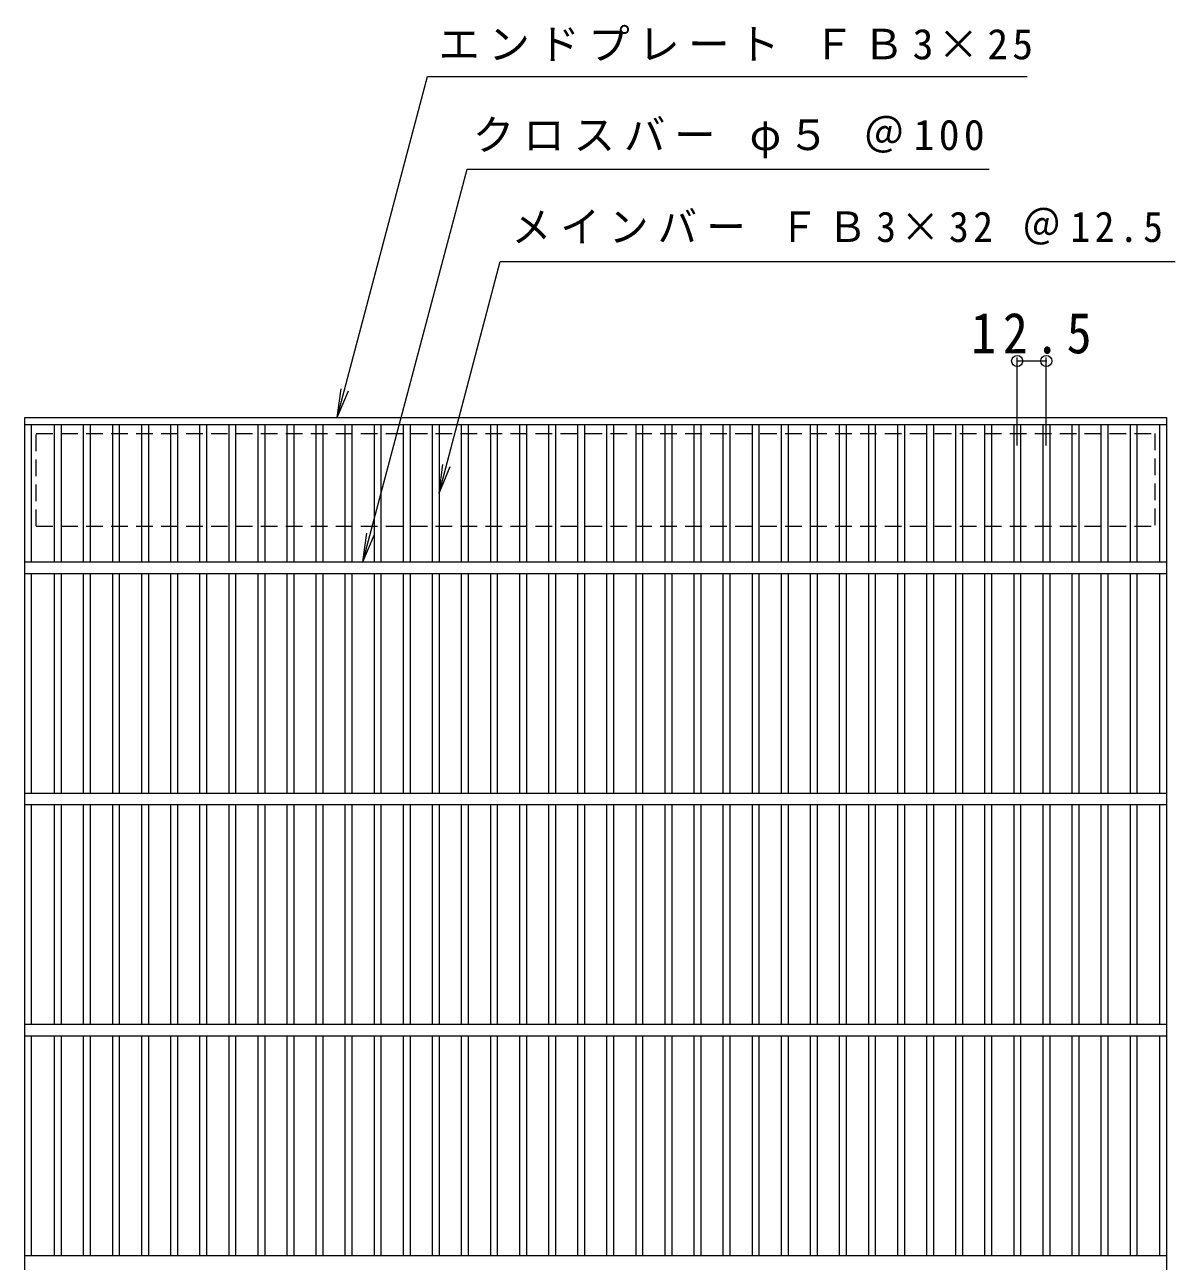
# Model space of a CAD drawing. Units: millimetres, scale not verified. Extents: x -585 to 1042, y -826 to 760.
# Drawn here: x -582 to -85, y 225 to 760 of the extents above; entities that cross this region are included whole.
import ezdxf

# ---------------------------------------------------------------- set-up
doc = ezdxf.new("R2010")
doc.units = ezdxf.units.MM
doc.header["$LTSCALE"] = 6
doc.header["$PDMODE"] = 32
doc.header["$PDSIZE"] = 4.8
doc.linetypes.add('DASHED1', pattern=[1.8, 1.2, -0.6])
for name, color, linetype, lineweight in [('A-1_ピット', 2, 'Continuous', 9), ('A-2_蓋', 3, 'Continuous', 9), ('A-4_寸法', 7, 'Continuous', 9)]:
    doc.layers.add(name, color=color, linetype=linetype, lineweight=lineweight)
doc.styles.add('ＭＳ ゴシック', font='')
doc.styles.get('ＭＳ ゴシック').set_extended_font_data('MS Gothic')

msp = doc.modelspace()

# ---------------------------------------------------------------- linework, layer by layer
at = {"layer": 'A-1_ピット', "linetype": 'DASHED1'}
for q in [(-577.432, 582.998), (-93.432, 542.997)]:
    msp.add_line((-577.432, 542.997), q, dxfattribs=at)
msp.add_lwpolyline([(-577.432, 582.998), (-93.432, 582.998), (-93.432, 542.997)], dxfattribs=at)
at = {"layer": 'A-2_蓋'}
for p, q in [((-582.432, 589.997), (-88.432, 589.997)), ((-582.432, -240.003), (-582.432, 589.997)), ((-88.432, 589.997), (-88.432, -240.003)), ((-582.432, 586.998), (-88.432, 586.998)), ((-579.431, 527.497), (-579.431, 586.998)), ((-569.672, 586.998), (-569.672, 527.497)), ((-566.671, 586.998), (-566.671, 527.497)), ((-557.092, 586.998), (-557.092, 527.497)), ((-554.092, 586.998), (-554.092, 527.497)), ((-544.512, 586.998), (-544.512, 527.497)), ((-541.512, 586.998), (-541.512, 527.497)), ((-531.931, 586.998), (-531.931, 527.497)), ((-528.932, 586.998), (-528.932, 527.497)), ((-519.351, 586.998), (-519.351, 527.497)), ((-516.352, 586.998), (-516.352, 527.497)), ((-506.772, 586.998), (-506.772, 527.497)), ((-503.772, 586.998), (-503.772, 527.497)), ((-494.191, 586.998), (-494.191, 527.497)), ((-491.191, 586.998), (-491.191, 527.497)), ((-481.611, 586.998), (-481.611, 527.497)), ((-478.611, 586.998), (-478.611, 527.497)), ((-469.031, 586.998), (-469.031, 527.497)), ((-466.031, 586.998), (-466.031, 527.497)), ((-456.451, 586.998), (-456.451, 527.497)), ((-453.451, 586.998), (-453.451, 527.497)), ((-443.872, 586.998), (-443.872, 527.497)), ((-440.871, 586.998), (-440.871, 527.497)), ((-431.292, 586.998), (-431.292, 527.497)), ((-428.291, 586.998), (-428.291, 527.497)), ((-418.712, 586.998), (-418.712, 527.497)), ((-415.711, 586.998), (-415.711, 527.497)), ((-406.132, 586.998), (-406.132, 527.497)), ((-403.131, 586.998), (-403.131, 527.497)), ((-393.551, 586.998), (-393.551, 527.497)), ((-390.551, 586.998), (-390.551, 527.497)), ((-380.971, 586.998), (-380.971, 527.497)), ((-377.971, 586.998), (-377.971, 527.497)), ((-368.391, 586.998), (-368.391, 527.497)), ((-365.391, 586.998), (-365.391, 527.497)), ((-355.811, 586.998), (-355.811, 527.497)), ((-352.811, 586.998), (-352.811, 527.497)), ((-343.231, 586.998), (-343.231, 527.497)), ((-340.231, 586.998), (-340.231, 527.497)), ((-330.651, 586.998), (-330.651, 527.497)), ((-327.651, 586.998), (-327.651, 527.497)), ((-318.072, 586.998), (-318.072, 527.497)), ((-315.071, 586.998), (-315.071, 527.497)), ((-305.492, 586.998), (-305.492, 527.497)), ((-302.491, 586.998), (-302.491, 527.497)), ((-292.911, 586.998), (-292.911, 527.497)), ((-289.911, 586.998), (-289.911, 527.497)), ((-280.331, 586.998), (-280.331, 527.497)), ((-277.331, 586.998), (-277.331, 527.497)), ((-267.751, 586.998), (-267.751, 527.497)), ((-264.751, 586.998), (-264.751, 527.497)), ((-255.171, 586.998), (-255.171, 527.497)), ((-252.171, 586.998), (-252.171, 527.497)), ((-242.591, 586.998), (-242.591, 527.497)), ((-239.591, 586.998), (-239.591, 527.497)), ((-230.011, 586.998), (-230.011, 527.497)), ((-227.011, 586.998), (-227.011, 527.497)), ((-217.431, 586.998), (-217.431, 527.497)), ((-214.431, 586.998), (-214.431, 527.497)), ((-204.852, 586.998), (-204.852, 527.497)), ((-201.851, 586.998), (-201.851, 527.497)), ((-192.271, 586.998), (-192.271, 527.497)), ((-189.271, 586.998), (-189.271, 527.497)), ((-179.691, 586.998), (-179.691, 527.497)), ((-176.691, 586.998), (-176.691, 527.497)), ((-167.111, 586.998), (-167.111, 527.497)), ((-164.111, 586.998), (-164.111, 527.497)), ((-154.531, 586.998), (-154.531, 527.497)), ((-151.531, 586.998), (-151.531, 527.497)), ((-141.951, 586.998), (-141.951, 527.497)), ((-138.951, 586.998), (-138.951, 527.497)), ((-129.371, 586.998), (-129.371, 527.497)), ((-126.371, 586.998), (-126.371, 527.497)), ((-116.791, 586.998), (-116.791, 527.497)), ((-113.791, 586.998), (-113.791, 527.497)), ((-104.211, 586.998), (-104.211, 527.497)), ((-101.211, 586.998), (-101.211, 527.497)), ((-91.431, 586.998), (-91.431, 527.497)), ((-582.432, 527.497), (-88.432, 527.497)), ((-582.432, 522.497), (-88.432, 522.497)), ((-579.431, 427.497), (-579.431, 522.497)), ((-569.672, 522.497), (-569.672, 427.497)), ((-566.671, 522.497), (-566.671, 427.497)), ((-557.092, 522.497), (-557.092, 427.497)), ((-554.092, 522.497), (-554.092, 427.497)), ((-544.512, 522.497), (-544.512, 427.497)), ((-541.512, 522.497), (-541.512, 427.497)), ((-531.931, 522.497), (-531.931, 427.497)), ((-528.932, 522.497), (-528.932, 427.497)), ((-519.351, 522.497), (-519.351, 427.497)), ((-516.352, 522.497), (-516.352, 427.497)), ((-506.772, 522.497), (-506.772, 427.497)), ((-503.772, 522.497), (-503.772, 427.497)), ((-494.191, 522.497), (-494.191, 427.497)), ((-491.191, 522.497), (-491.191, 427.497)), ((-481.611, 522.497), (-481.611, 427.497)), ((-478.611, 522.497), (-478.611, 427.497)), ((-469.031, 522.497), (-469.031, 427.497)), ((-466.031, 522.497), (-466.031, 427.497)), ((-456.451, 522.497), (-456.451, 427.497)), ((-453.451, 522.497), (-453.451, 427.497)), ((-443.872, 522.497), (-443.872, 427.497)), ((-440.871, 522.497), (-440.871, 427.497)), ((-431.292, 522.497), (-431.292, 427.497)), ((-428.291, 522.497), (-428.291, 427.497)), ((-418.712, 522.497), (-418.712, 427.497)), ((-415.711, 522.497), (-415.711, 427.497)), ((-406.132, 522.497), (-406.132, 427.497)), ((-403.131, 522.497), (-403.131, 427.497)), ((-393.551, 522.497), (-393.551, 427.497)), ((-390.551, 522.497), (-390.551, 427.497)), ((-380.971, 522.497), (-380.971, 427.497)), ((-377.971, 522.497), (-377.971, 427.497)), ((-368.391, 522.497), (-368.391, 427.497)), ((-365.391, 522.497), (-365.391, 427.497)), ((-355.811, 522.497), (-355.811, 427.497)), ((-352.811, 522.497), (-352.811, 427.497)), ((-343.231, 522.497), (-343.231, 427.497)), ((-340.231, 522.497), (-340.231, 427.497)), ((-330.651, 522.497), (-330.651, 427.497)), ((-327.651, 522.497), (-327.651, 427.497)), ((-318.072, 522.497), (-318.072, 427.497)), ((-315.071, 522.497), (-315.071, 427.497)), ((-305.492, 522.497), (-305.492, 427.497)), ((-302.491, 522.497), (-302.491, 427.497)), ((-292.911, 522.497), (-292.911, 427.497)), ((-289.911, 522.497), (-289.911, 427.497)), ((-280.331, 522.497), (-280.331, 427.497)), ((-277.331, 522.497), (-277.331, 427.497)), ((-267.751, 522.497), (-267.751, 427.497)), ((-264.751, 522.497), (-264.751, 427.497)), ((-255.171, 522.497), (-255.171, 427.497)), ((-252.171, 522.497), (-252.171, 427.497)), ((-242.591, 522.497), (-242.591, 427.497)), ((-239.591, 522.497), (-239.591, 427.497)), ((-230.011, 522.497), (-230.011, 427.497)), ((-227.011, 522.497), (-227.011, 427.497)), ((-217.431, 522.497), (-217.431, 427.497)), ((-214.431, 522.497), (-214.431, 427.497)), ((-204.852, 522.497), (-204.852, 427.497)), ((-201.851, 522.497), (-201.851, 427.497)), ((-192.271, 522.497), (-192.271, 427.497)), ((-189.271, 522.497), (-189.271, 427.497)), ((-179.691, 522.497), (-179.691, 427.497)), ((-176.691, 522.497), (-176.691, 427.497)), ((-167.111, 522.497), (-167.111, 427.497)), ((-164.111, 522.497), (-164.111, 427.497)), ((-154.531, 522.497), (-154.531, 427.497)), ((-151.531, 522.497), (-151.531, 427.497)), ((-141.951, 522.497), (-141.951, 427.497)), ((-138.951, 522.497), (-138.951, 427.497)), ((-129.371, 522.497), (-129.371, 427.497)), ((-126.371, 522.497), (-126.371, 427.497)), ((-116.791, 522.497), (-116.791, 427.497)), ((-113.791, 522.497), (-113.791, 427.497)), ((-104.211, 522.497), (-104.211, 427.497)), ((-101.211, 522.497), (-101.211, 427.497)), ((-91.431, 522.497), (-91.431, 427.497)), ((-582.432, 427.497), (-88.432, 427.497)), ((-582.432, 422.497), (-88.432, 422.497)), ((-579.431, 327.497), (-579.431, 422.497)), ((-569.672, 422.497), (-569.672, 327.497)), ((-566.671, 422.497), (-566.671, 327.497)), ((-557.092, 422.497), (-557.092, 327.497)), ((-554.092, 422.497), (-554.092, 327.497)), ((-544.512, 422.497), (-544.512, 327.497)), ((-541.512, 422.497), (-541.512, 327.497)), ((-531.931, 422.497), (-531.931, 327.497)), ((-528.932, 422.497), (-528.932, 327.497)), ((-519.351, 422.497), (-519.351, 327.497)), ((-516.352, 422.497), (-516.352, 327.497)), ((-506.772, 422.497), (-506.772, 327.497)), ((-503.772, 422.497), (-503.772, 327.497)), ((-494.191, 422.497), (-494.191, 327.497)), ((-491.191, 422.497), (-491.191, 327.497)), ((-481.611, 422.497), (-481.611, 327.497)), ((-478.611, 422.497), (-478.611, 327.497)), ((-469.031, 422.497), (-469.031, 327.497)), ((-466.031, 422.497), (-466.031, 327.497)), ((-456.451, 422.497), (-456.451, 327.497)), ((-453.451, 422.497), (-453.451, 327.497)), ((-443.872, 422.497), (-443.872, 327.497)), ((-440.871, 422.497), (-440.871, 327.497)), ((-431.292, 422.497), (-431.292, 327.497)), ((-428.291, 422.497), (-428.291, 327.497)), ((-418.712, 422.497), (-418.712, 327.497)), ((-415.711, 422.497), (-415.711, 327.497)), ((-406.132, 422.497), (-406.132, 327.497)), ((-403.131, 422.497), (-403.131, 327.497)), ((-393.551, 422.497), (-393.551, 327.497)), ((-390.551, 422.497), (-390.551, 327.497)), ((-380.971, 422.497), (-380.971, 327.497)), ((-377.971, 422.497), (-377.971, 327.497)), ((-368.391, 422.497), (-368.391, 327.497)), ((-365.391, 422.497), (-365.391, 327.497)), ((-355.811, 422.497), (-355.811, 327.497)), ((-352.811, 422.497), (-352.811, 327.497)), ((-343.231, 422.497), (-343.231, 327.497)), ((-340.231, 422.497), (-340.231, 327.497)), ((-330.651, 422.497), (-330.651, 327.497)), ((-327.651, 422.497), (-327.651, 327.497)), ((-318.072, 422.497), (-318.072, 327.497)), ((-315.071, 422.497), (-315.071, 327.497)), ((-305.492, 422.497), (-305.492, 327.497)), ((-302.491, 422.497), (-302.491, 327.497)), ((-292.911, 422.497), (-292.911, 327.497)), ((-289.911, 422.497), (-289.911, 327.497)), ((-280.331, 422.497), (-280.331, 327.497)), ((-277.331, 422.497), (-277.331, 327.497)), ((-267.751, 422.497), (-267.751, 327.497)), ((-264.751, 422.497), (-264.751, 327.497)), ((-255.171, 422.497), (-255.171, 327.497)), ((-252.171, 422.497), (-252.171, 327.497)), ((-242.591, 422.497), (-242.591, 327.497)), ((-239.591, 422.497), (-239.591, 327.497)), ((-230.011, 422.497), (-230.011, 327.497)), ((-227.011, 422.497), (-227.011, 327.497)), ((-217.431, 422.497), (-217.431, 327.497)), ((-214.431, 422.497), (-214.431, 327.497)), ((-204.852, 422.497), (-204.852, 327.497)), ((-201.851, 422.497), (-201.851, 327.497)), ((-192.271, 422.497), (-192.271, 327.497)), ((-189.271, 422.497), (-189.271, 327.497)), ((-179.691, 422.497), (-179.691, 327.497)), ((-176.691, 422.497), (-176.691, 327.497)), ((-167.111, 422.497), (-167.111, 327.497)), ((-164.111, 422.497), (-164.111, 327.497)), ((-154.531, 422.497), (-154.531, 327.497)), ((-151.531, 422.497), (-151.531, 327.497)), ((-141.951, 422.497), (-141.951, 327.497)), ((-138.951, 422.497), (-138.951, 327.497)), ((-129.371, 422.497), (-129.371, 327.497)), ((-126.371, 422.497), (-126.371, 327.497)), ((-116.791, 422.497), (-116.791, 327.497)), ((-113.791, 422.497), (-113.791, 327.497)), ((-104.211, 422.497), (-104.211, 327.497)), ((-101.211, 422.497), (-101.211, 327.497)), ((-91.431, 422.497), (-91.431, 327.497)), ((-582.432, 327.497), (-88.432, 327.497)), ((-582.432, 322.497), (-88.432, 322.497)), ((-579.431, 227.497), (-579.431, 322.497)), ((-569.672, 322.497), (-569.672, 227.497)), ((-566.671, 322.497), (-566.671, 227.497)), ((-557.092, 322.497), (-557.092, 227.497)), ((-554.092, 322.497), (-554.092, 227.497)), ((-544.512, 322.497), (-544.512, 227.497)), ((-541.512, 322.497), (-541.512, 227.497)), ((-531.931, 322.497), (-531.931, 227.497)), ((-528.932, 322.497), (-528.932, 227.497)), ((-519.351, 322.497), (-519.351, 227.497)), ((-516.352, 322.497), (-516.352, 227.497)), ((-506.772, 322.497), (-506.772, 227.497)), ((-503.772, 322.497), (-503.772, 227.497)), ((-494.191, 322.497), (-494.191, 227.497)), ((-491.191, 322.497), (-491.191, 227.497)), ((-481.611, 322.497), (-481.611, 227.497)), ((-478.611, 322.497), (-478.611, 227.497)), ((-469.031, 322.497), (-469.031, 227.497)), ((-466.031, 322.497), (-466.031, 227.497)), ((-456.451, 322.497), (-456.451, 227.497)), ((-453.451, 322.497), (-453.451, 227.497)), ((-443.872, 322.497), (-443.872, 227.497)), ((-440.871, 322.497), (-440.871, 227.497)), ((-431.292, 322.497), (-431.292, 227.497)), ((-428.291, 322.497), (-428.291, 227.497)), ((-418.712, 322.497), (-418.712, 227.497)), ((-415.711, 322.497), (-415.711, 227.497)), ((-406.132, 322.497), (-406.132, 227.497)), ((-403.131, 322.497), (-403.131, 227.497)), ((-393.551, 322.497), (-393.551, 227.497)), ((-390.551, 322.497), (-390.551, 227.497)), ((-380.971, 322.497), (-380.971, 227.497)), ((-377.971, 322.497), (-377.971, 227.497)), ((-368.391, 322.497), (-368.391, 227.497)), ((-365.391, 322.497), (-365.391, 227.497)), ((-355.811, 322.497), (-355.811, 227.497)), ((-352.811, 322.497), (-352.811, 227.497)), ((-343.231, 322.497), (-343.231, 227.497)), ((-340.231, 322.497), (-340.231, 227.497)), ((-330.651, 322.497), (-330.651, 227.497)), ((-327.651, 322.497), (-327.651, 227.497)), ((-318.072, 322.497), (-318.072, 227.497)), ((-315.071, 322.497), (-315.071, 227.497)), ((-305.492, 322.497), (-305.492, 227.497)), ((-302.491, 322.497), (-302.491, 227.497)), ((-292.911, 322.497), (-292.911, 227.497)), ((-289.911, 322.497), (-289.911, 227.497)), ((-280.331, 322.497), (-280.331, 227.497)), ((-277.331, 322.497), (-277.331, 227.497)), ((-267.751, 322.497), (-267.751, 227.497)), ((-264.751, 322.497), (-264.751, 227.497)), ((-255.171, 322.497), (-255.171, 227.497)), ((-252.171, 322.497), (-252.171, 227.497)), ((-242.591, 322.497), (-242.591, 227.497)), ((-239.591, 322.497), (-239.591, 227.497)), ((-230.011, 322.497), (-230.011, 227.497)), ((-227.011, 322.497), (-227.011, 227.497)), ((-217.431, 322.497), (-217.431, 227.497)), ((-214.431, 322.497), (-214.431, 227.497)), ((-204.852, 322.497), (-204.852, 227.497)), ((-201.851, 322.497), (-201.851, 227.497)), ((-192.271, 322.497), (-192.271, 227.497)), ((-189.271, 322.497), (-189.271, 227.497)), ((-179.691, 322.497), (-179.691, 227.497)), ((-176.691, 322.497), (-176.691, 227.497)), ((-167.111, 322.497), (-167.111, 227.497)), ((-164.111, 322.497), (-164.111, 227.497)), ((-154.531, 322.497), (-154.531, 227.497)), ((-151.531, 322.497), (-151.531, 227.497)), ((-141.951, 322.497), (-141.951, 227.497)), ((-138.951, 322.497), (-138.951, 227.497)), ((-129.371, 322.497), (-129.371, 227.497)), ((-126.371, 322.497), (-126.371, 227.497)), ((-116.791, 322.497), (-116.791, 227.497)), ((-113.791, 322.497), (-113.791, 227.497)), ((-104.211, 322.497), (-104.211, 227.497)), ((-101.211, 322.497), (-101.211, 227.497)), ((-91.431, 322.497), (-91.431, 227.497)), ((-582.432, 227.497), (-88.432, 227.497))]:
    msp.add_line(p, q, dxfattribs=at)
at = {"layer": 'A-4_寸法'}
for p, q in [((-436.082, 527.497), (-391.049, 697.39)), ((-391.049, 697.39), (-165.208, 697.39)), ((-403.131, 557.248), (-376.788, 657.39)), ((-376.788, 657.39), (-84.628, 657.39)), ((-153.031, 577.887), (-153.031, 615.91)), ((-140.451, 577.887), (-140.451, 615.91)), ((-153.031, 614.411), (-140.451, 614.411)), ((-447.194, 589.997), (-445.563, 602.39)), ((-447.194, 589.997), (-442.411, 601.546)), ((-403.131, 557.248), (-401.5, 569.641)), ((-403.131, 557.248), (-398.347, 568.796)), ((-436.082, 527.497), (-434.45, 539.89)), ((-436.082, 527.497), (-431.298, 539.046))]:
    msp.add_line(p, q, dxfattribs=at)
msp.add_lwpolyline([(-447.194, 589.997), (-408.191, 737.39), (-148.726, 737.39)], dxfattribs=at)
for p in [(-153.031, 614.411), (-140.451, 614.411)]:
    msp.add_point(p, dxfattribs=at)

# ---------------------------------------------------------------- texts
at = {"layer": 'A-4_寸法', "char_height": 13.2, "attachment_point": 7, "style": 'ＭＳ ゴシック'}
for s, insert in [('\\T1.2;エンドプレート\\~ＦＢ3×25', (-403.474, 744.103)), ('\\T1.21;クロスバー\\~φ５\\~＠100', (-388.584, 702.035)), ('\\T1.23;\\W0.95;メインバー\\~ＦＢ3×32\\~＠12.5', (-371.746, 664.626))]:
    msp.add_mtext(s, dxfattribs=dict(at, insert=insert))
at = {"layer": 'A-4_寸法', "color": 2, "insert": (-172.991, 617.411), "char_height": 17.6, "attachment_point": 7, "style": 'ＭＳ ゴシック'}
msp.add_mtext('\\T1.28;\\W0.9;12.5', dxfattribs=at)

doc.saveas('drawing.dxf')
